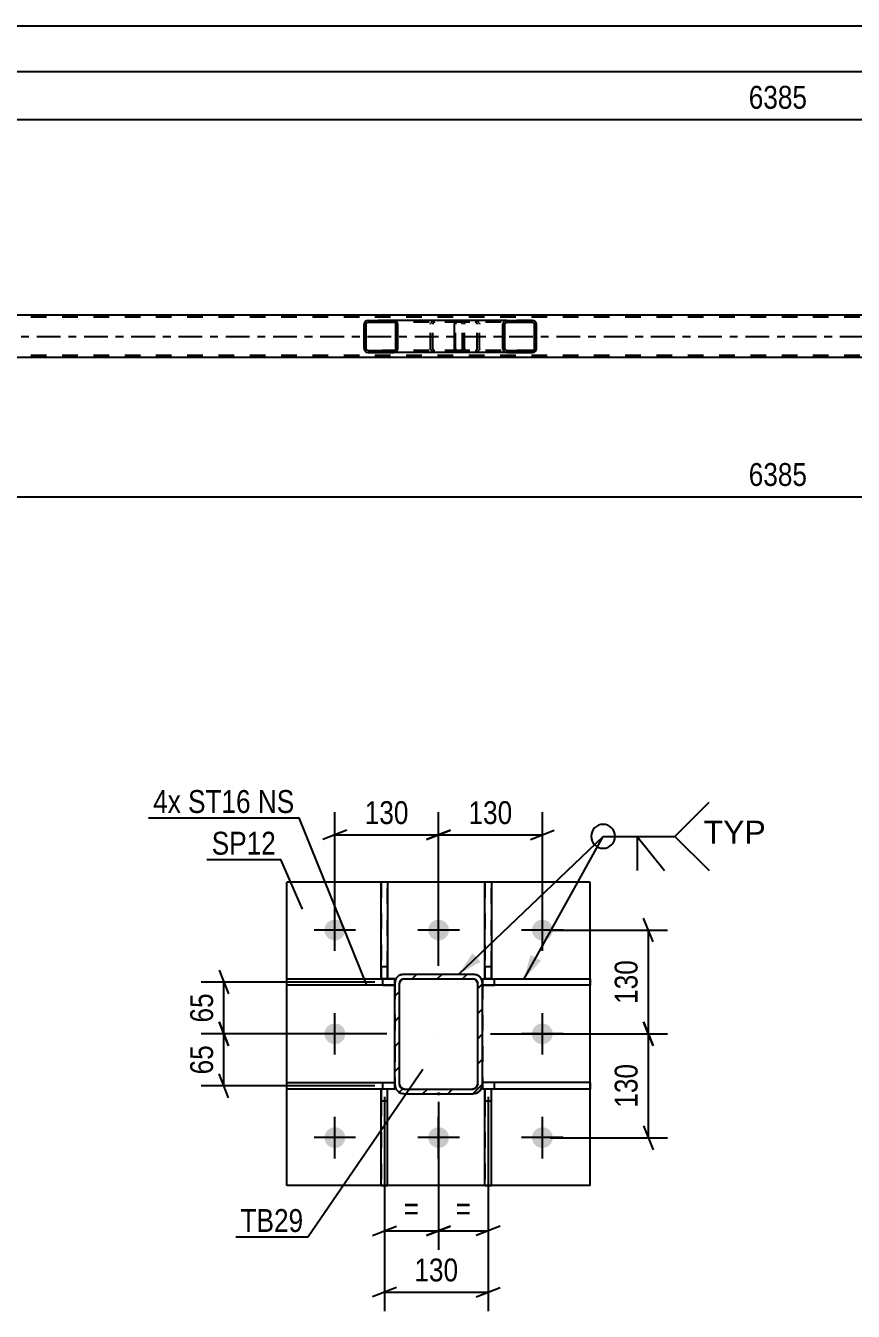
# Model space of a CAD drawing. Header units: millimetres. Extents: x 0 to 841, y 0 to 594.
# Drawn here: x 266.2 to 369.9, y 107.2 to 268.2 of the extents above; entities that cross this region are included whole.
import ezdxf

# ---------------------------------------------------------------- set-up
doc = ezdxf.new("R2010")
doc.units = ezdxf.units.MM
doc.linetypes.add('DXK_LINE_DOT2', pattern=[3.9198, 1.9599, -1.9599])
doc.linetypes.add('DXK_LINE_DOT3', pattern=[5.9187, 2.979, -0.9799, 0.9799, -0.9799])
doc.styles.add('Arial', font='ARIAL.TTF', dxfattribs={"height": 0.2})
doc.styles.add('Arial Narrow', font='ARIALN.TTF', dxfattribs={"height": 0.2})

# ---------------------------------------------------------------- blocks, each defined once
blk = doc.blocks.new('Part-272366397-2436 - 2415')
at = {"color": 2, "linetype": 'Continuous'}
for p, q in [((487.35, 231.92), (237.94, 231.92)), ((754.86, 226.64), (237.94, 226.64))]:
    blk.add_line(p, q, dxfattribs=at)
at = {"color": 7, "linetype": 'DXK_LINE_DOT2'}
for p, q in [((754.86, 231.68), (95.95, 231.68)), ((754.86, 226.88), (95.95, 226.88))]:
    blk.add_line(p, q, dxfattribs=at)
at = {"color": 7, "linetype": 'DXK_LINE_DOT3'}
blk.add_line((95.95, 229.28), (754.86, 229.28), dxfattribs=at)
blk = doc.blocks.new('Part-272366397-2563 - 2415')
at = {"linetype": 'Continuous'}
h = blk.add_hatch(dxfattribs=at)
h.set_pattern_fill('', scale=0.7, style=0, pattern_type=0)
h.set_pattern_definition([(45, (312.803, 230.9796), (-1.57154, 1.57154), [])])
h.paths.add_polyline_path([(312.84, 230.8), (312.8, 230.98), (312.69, 231.14), (312.53, 231.24), (312.33, 231.28), (309.1, 231.28), (308.9, 231.24), (308.73, 231.14), (308.62, 230.98), (308.59, 230.8), (308.59, 227.76), (308.62, 227.57), (308.73, 227.42), (308.9, 227.31), (309.1, 227.28), (312.33, 227.28), (312.53, 227.31), (312.69, 227.42), (312.8, 227.57), (312.84, 227.76)])
h.paths.add_polyline_path([(312.57, 227.66), (312.51, 227.59), (312.43, 227.53), (312.33, 227.52), (309.1, 227.52), (309, 227.53), (308.92, 227.59), (308.86, 227.66), (308.84, 227.76), (308.84, 230.8), (308.86, 230.89), (308.92, 230.97), (309, 231.02), (309.1, 231.04), (312.33, 231.04), (312.43, 231.02), (312.51, 230.97), (312.57, 230.89), (312.59, 230.8), (312.59, 227.76)])
at = {"color": 2, "linetype": 'Continuous'}
for p, q in [((308.62, 230.98), (308.59, 230.8)), ((308.59, 227.76), (308.59, 230.8)), ((308.84, 230.8), (308.86, 230.89)), ((308.84, 227.76), (308.84, 230.8)), ((308.86, 230.89), (308.92, 230.97)), ((309.1, 231.28), (308.9, 231.24)), ((308.92, 230.97), (309, 231.02)), ((309, 231.02), (309.1, 231.04)), ((309.1, 231.28), (312.33, 231.28)), ((309.1, 231.04), (312.33, 231.04)), ((320.2, 231.28), (312.33, 231.28)), ((312.53, 231.24), (312.33, 231.28)), ((312.33, 231.04), (312.43, 231.02)), ((312.43, 231.02), (312.51, 230.97)), ((312.51, 230.97), (312.57, 230.89)), ((312.57, 230.89), (312.59, 230.8)), ((312.59, 227.76), (312.59, 230.8)), ((312.84, 230.8), (312.8, 230.98)), ((312.84, 227.76), (312.84, 230.8)), ((308.59, 227.76), (308.62, 227.57)), ((308.86, 227.66), (308.84, 227.76)), ((308.92, 227.59), (308.86, 227.66)), ((308.9, 227.31), (309.1, 227.28)), ((309, 227.53), (308.92, 227.59)), ((309.1, 227.52), (309, 227.53)), ((309.1, 227.52), (312.33, 227.52)), ((309.1, 227.28), (312.33, 227.28)), ((312.43, 227.53), (312.33, 227.52)), ((312.33, 227.28), (312.53, 227.31)), ((320.2, 227.28), (312.33, 227.28)), ((312.51, 227.59), (312.43, 227.53)), ((312.57, 227.66), (312.51, 227.59)), ((312.59, 227.76), (312.57, 227.66)), ((312.8, 227.57), (312.84, 227.76))]:
    blk.add_line(p, q, dxfattribs=at)
at = {"color": 7, "linetype": 'DXK_LINE_DOT2'}
for p, q in [((312.33, 231.28), (309.1, 231.28)), ((320.68, 231.04), (309.1, 231.04)), ((316.93, 230.8), (316.97, 230.98)), ((316.93, 227.76), (316.93, 230.8)), ((317.21, 230.89), (317.19, 230.8)), ((317.19, 227.76), (317.19, 230.8)), ((317.26, 230.97), (317.21, 230.89)), ((317.25, 231.24), (317.45, 231.28)), ((317.35, 231.02), (317.26, 230.97)), ((317.45, 231.04), (317.35, 231.02)), ((320.68, 231.28), (317.45, 231.28)), ((320.68, 231.28), (320.88, 231.24)), ((320.78, 231.02), (320.68, 231.04)), ((320.86, 230.97), (320.78, 231.02)), ((320.92, 230.89), (320.86, 230.97)), ((320.94, 230.8), (320.92, 230.89)), ((320.94, 227.76), (320.94, 230.8)), ((321.15, 230.98), (321.19, 230.8)), ((321.19, 227.76), (321.19, 230.8)), ((320.68, 227.52), (309.1, 227.52)), ((312.33, 227.28), (309.1, 227.28)), ((316.97, 227.57), (316.93, 227.76)), ((317.19, 227.76), (317.21, 227.66)), ((317.21, 227.66), (317.26, 227.59)), ((317.45, 227.28), (317.25, 227.31)), ((317.26, 227.59), (317.35, 227.53)), ((317.35, 227.53), (317.45, 227.52)), ((320.68, 227.28), (317.45, 227.28)), ((320.68, 227.52), (320.78, 227.53)), ((320.88, 227.31), (320.68, 227.28)), ((320.78, 227.53), (320.86, 227.59)), ((320.86, 227.59), (320.92, 227.66)), ((320.92, 227.66), (320.94, 227.76)), ((321.19, 227.76), (321.15, 227.57))]:
    blk.add_line(p, q, dxfattribs=at)
at = {"color": 2, "linetype": 'Continuous'}
for centre, start, end in [((309.08, 230.78), 110.7583, 155.68), ((312.35, 230.78), 24.32, 69.2417), ((309.08, 227.78), 204.32, 249.2417), ((312.35, 227.78), 290.7583, 335.68)]:
    blk.add_arc(centre, 0.496, start, end, dxfattribs=at)
at = {"color": 7, "linetype": 'DXK_LINE_DOT2'}
for centre, start, end in [((317.43, 230.78), 110.7583, 155.68), ((320.7, 230.78), 24.32, 69.2417), ((317.43, 227.78), 204.32, 249.2417), ((320.7, 227.78), 290.7583, 335.68)]:
    blk.add_arc(centre, 0.496, start, end, dxfattribs=at)
blk = doc.blocks.new('Part-272366397-2595 - 2415')
at = {"linetype": 'Continuous'}
h = blk.add_hatch(dxfattribs=at)
h.set_pattern_fill('', scale=0.7, style=0, pattern_type=0)
h.set_pattern_definition([(45, (330.1481, 230.9796), (-1.57154, 1.57154), [])])
h.paths.add_polyline_path([(330.19, 230.8), (330.15, 230.98), (330.04, 231.14), (329.88, 231.24), (329.68, 231.28), (326.5, 231.28), (326.31, 231.24), (326.14, 231.14), (326.03, 230.98), (326, 230.8), (326, 227.76), (326.03, 227.57), (326.14, 227.42), (326.31, 227.31), (326.5, 227.28), (329.68, 227.28), (329.88, 227.31), (330.04, 227.42), (330.15, 227.57), (330.19, 227.76)])
h.paths.add_polyline_path([(329.92, 227.66), (329.86, 227.59), (329.78, 227.53), (329.68, 227.52), (326.5, 227.52), (326.4, 227.53), (326.32, 227.59), (326.27, 227.66), (326.25, 227.76), (326.25, 230.8), (326.27, 230.89), (326.32, 230.97), (326.4, 231.02), (326.5, 231.04), (329.68, 231.04), (329.78, 231.02), (329.86, 230.97), (329.92, 230.89), (329.94, 230.8), (329.94, 227.76)])
at = {"color": 2, "linetype": 'Continuous'}
for p, q in [((319.93, 230.8), (319.95, 230.98)), ((319.93, 227.76), (319.93, 230.8)), ((319.95, 230.98), (320.01, 231.14)), ((320.01, 231.14), (320.1, 231.24)), ((320.1, 231.24), (320.2, 231.28)), ((326.5, 231.28), (320.2, 231.28)), ((326.03, 230.98), (326, 230.8)), ((326, 227.76), (326, 230.8)), ((326.25, 230.8), (326.27, 230.89)), ((326.25, 227.76), (326.25, 230.8)), ((326.27, 230.89), (326.32, 230.97)), ((326.5, 231.28), (326.31, 231.24)), ((326.32, 230.97), (326.4, 231.02)), ((326.4, 231.02), (326.5, 231.04)), ((326.5, 231.28), (329.68, 231.28)), ((326.5, 231.04), (329.68, 231.04)), ((329.88, 231.24), (329.68, 231.28)), ((329.68, 231.04), (329.78, 231.02)), ((329.78, 231.02), (329.86, 230.97)), ((329.86, 230.97), (329.92, 230.89)), ((329.92, 230.89), (329.94, 230.8)), ((329.94, 227.76), (329.94, 230.8)), ((330.19, 230.8), (330.15, 230.98)), ((330.19, 227.76), (330.19, 230.8)), ((319.95, 227.57), (319.93, 227.76)), ((320.01, 227.42), (319.95, 227.57)), ((320.1, 227.31), (320.01, 227.42)), ((320.2, 227.28), (320.1, 227.31)), ((326.5, 227.28), (320.2, 227.28)), ((326, 227.76), (326.03, 227.57)), ((326.27, 227.66), (326.25, 227.76)), ((326.32, 227.59), (326.27, 227.66)), ((326.31, 227.31), (326.5, 227.28)), ((326.4, 227.53), (326.32, 227.59)), ((326.5, 227.52), (326.4, 227.53)), ((326.5, 227.52), (329.68, 227.52)), ((326.5, 227.28), (329.68, 227.28)), ((329.78, 227.53), (329.68, 227.52)), ((329.68, 227.28), (329.88, 227.31)), ((329.86, 227.59), (329.78, 227.53)), ((329.92, 227.66), (329.86, 227.59)), ((329.94, 227.76), (329.92, 227.66)), ((330.15, 227.57), (330.19, 227.76))]:
    blk.add_line(p, q, dxfattribs=at)
at = {"color": 7, "linetype": 'DXK_LINE_DOT2'}
for p, q in [((320.07, 230.89), (320.06, 230.8)), ((320.06, 227.76), (320.06, 230.8)), ((320.1, 230.97), (320.07, 230.89)), ((320.15, 231.02), (320.1, 230.97)), ((320.2, 231.04), (320.15, 231.02)), ((329.68, 231.04), (320.2, 231.04)), ((321.19, 231.04), (321.19, 231.28)), ((322.53, 231.28), (322.73, 231.24)), ((322.63, 231.02), (322.53, 231.04)), ((322.71, 230.97), (322.63, 231.02)), ((322.77, 230.89), (322.71, 230.97)), ((322.78, 230.8), (322.77, 230.89)), ((322.78, 227.76), (322.78, 230.8)), ((323, 230.98), (323.04, 230.8)), ((323.04, 227.76), (323.04, 230.8)), ((329.68, 231.28), (326.5, 231.28)), ((320.06, 227.76), (320.07, 227.66)), ((320.07, 227.66), (320.1, 227.59)), ((320.1, 227.59), (320.15, 227.53)), ((320.15, 227.53), (320.2, 227.52)), ((329.68, 227.52), (320.2, 227.52)), ((322.53, 227.28), (320.2, 227.28)), ((321.19, 227.28), (321.19, 227.52)), ((322.53, 227.52), (322.63, 227.53)), ((322.73, 227.31), (322.53, 227.28)), ((322.63, 227.53), (322.71, 227.59)), ((322.71, 227.59), (322.77, 227.66)), ((322.77, 227.66), (322.78, 227.76)), ((323.04, 227.76), (323, 227.57)), ((329.68, 227.28), (326.5, 227.28))]:
    blk.add_line(p, q, dxfattribs=at)
for centre, start, end in [((322.55, 230.78), 23.8494, 68.8059), ((322.55, 227.77), 291.1941, 336.1506)]:
    blk.add_arc(centre, 0.492, start, end, dxfattribs=at)
at = {"color": 2, "linetype": 'Continuous'}
for centre, start, end in [((326.48, 230.78), 111.1941, 156.1506), ((329.7, 230.78), 23.8494, 68.8059), ((326.48, 227.77), 203.8494, 248.8059), ((329.7, 227.77), 291.1941, 336.1506)]:
    blk.add_arc(centre, 0.492, start, end, dxfattribs=at)
blk = doc.blocks.new('Part-272366397-2113 - 2063')
at = {"color": 2, "linetype": 'Continuous'}
for p, q in [((323.43, 148.83), (323.43, 148.83)), ((323.43, 148.83), (336.93, 148.83)), ((323.43, 148.83), (323.43, 148.23)), ((336.93, 148.83), (336.93, 148.03)), ((336.93, 148.03), (323.43, 148.03))]:
    blk.add_line(p, q, dxfattribs=at)
at = {"color": 7, "linetype": 'DXK_LINE_DOT2'}
for p, q in [((323.43, 148.83), (323.43, 148.03)), ((323.43, 148.23), (323.43, 148.03)), ((324.93, 148.03), (324.93, 148.83)), ((323.43, 148.03), (324.93, 148.03))]:
    blk.add_line(p, q, dxfattribs=at)
blk = doc.blocks.new('Part-272366397-2131 - 2063')
at = {"color": 2, "linetype": 'Continuous'}
for p, q in [((298.93, 148.03), (298.93, 148.83)), ((298.93, 148.83), (312.43, 148.83)), ((312.43, 148.83), (312.43, 148.83)), ((312.43, 148.83), (312.43, 148.23)), ((312.43, 148.03), (298.93, 148.03))]:
    blk.add_line(p, q, dxfattribs=at)
at = {"color": 7, "linetype": 'DXK_LINE_DOT2'}
for p, q in [((310.93, 148.03), (310.93, 148.83)), ((312.43, 148.83), (310.93, 148.83)), ((312.43, 148.03), (312.43, 148.83)), ((312.43, 148.23), (312.43, 148.03)), ((310.93, 148.03), (312.43, 148.03))]:
    blk.add_line(p, q, dxfattribs=at)
blk = doc.blocks.new('Bolt-272366397-2075 - 2063')
at = {"linetype": 'Continuous'}
for points in [[(303.63, 154.94, -1), (306.23, 154.94, -1)], [(316.63, 154.94, -1), (319.23, 154.94, -1)], [(329.63, 154.94, -1), (332.23, 154.94, -1)], [(303.63, 141.94, -1), (306.23, 141.94, -1)], [(329.63, 141.94, -1), (332.23, 141.94, -1)], [(303.63, 128.94, -1), (306.23, 128.94, -1)], [(316.63, 128.94, -1), (319.23, 128.94, -1)], [(329.63, 128.94, -1), (332.23, 128.94, -1)]]:
    blk.add_hatch(color=1, dxfattribs=at).paths.add_polyline_path(points)
at = {"color": 1, "linetype": 'Continuous'}
for p, q in [((304.93, 152.34), (304.93, 157.54)), ((317.93, 152.34), (317.93, 157.54)), ((330.93, 152.34), (330.93, 157.54)), ((307.53, 154.94), (302.33, 154.94)), ((320.53, 154.94), (315.33, 154.94)), ((333.53, 154.94), (328.33, 154.94)), ((304.93, 139.34), (304.93, 144.54)), ((330.93, 139.34), (330.93, 144.54)), ((307.53, 141.94), (302.33, 141.94)), ((333.53, 141.94), (328.33, 141.94)), ((304.93, 126.34), (304.93, 131.54)), ((317.93, 126.34), (317.93, 131.54)), ((330.93, 126.34), (330.93, 131.54)), ((307.53, 128.94), (302.33, 128.94)), ((320.53, 128.94), (315.33, 128.94)), ((333.53, 128.94), (328.33, 128.94))]:
    blk.add_line(p, q, dxfattribs=at)
blk = doc.blocks.new('Part-272366397-2126 - 2063')
at = {"color": 2, "linetype": 'Continuous'}
for p, q in [((298.93, 135.03), (298.93, 135.83)), ((298.93, 135.83), (312.43, 135.83)), ((312.43, 135.64), (312.43, 135.03)), ((310.74, 135.03), (298.93, 135.03)), ((312.43, 135.03), (311.54, 135.03)), ((312.43, 135.03), (312.43, 135.03))]:
    blk.add_line(p, q, dxfattribs=at)
at = {"color": 7, "linetype": 'DXK_LINE_DOT2'}
for p, q in [((310.93, 135.03), (310.93, 135.83)), ((310.93, 135.83), (312.43, 135.83)), ((312.43, 135.03), (312.43, 135.83)), ((312.43, 135.83), (312.43, 135.64)), ((311.54, 135.03), (310.74, 135.03))]:
    blk.add_line(p, q, dxfattribs=at)
blk = doc.blocks.new('Part-272366397-2094 - 2063')
at = {"color": 2, "linetype": 'Continuous'}
for p, q in [((324.54, 160.93), (323.74, 160.93)), ((323.74, 148.84), (323.74, 160.93)), ((324.54, 160.93), (324.54, 148.84)), ((324.54, 148.84), (323.74, 148.84)), ((324.54, 148.84), (324.54, 148.84))]:
    blk.add_line(p, q, dxfattribs=at)
at = {"color": 7, "linetype": 'DXK_LINE_DOT2'}
for p, q in [((323.74, 160.93), (323.74, 150.34)), ((324.54, 150.34), (324.54, 160.93)), ((324.54, 150.34), (323.74, 150.34)), ((323.74, 150.34), (323.74, 148.84)), ((324.54, 148.84), (324.54, 150.34))]:
    blk.add_line(p, q, dxfattribs=at)
blk = doc.blocks.new('Part-272366397-2132 - 2063')
at = {"color": 2, "linetype": 'Continuous'}
for p, q in [((323.74, 135.04), (323.74, 135.04)), ((323.74, 122.93), (323.74, 135.04)), ((323.74, 135.04), (324.54, 135.04)), ((324.54, 122.93), (324.54, 135.04)), ((323.74, 122.93), (324.54, 122.93))]:
    blk.add_line(p, q, dxfattribs=at)
at = {"color": 7, "linetype": 'DXK_LINE_DOT2'}
for p, q in [((323.74, 135.04), (323.74, 133.54)), ((323.74, 135.04), (323.74, 135.04)), ((324.54, 133.54), (324.54, 135.04)), ((323.74, 133.54), (323.74, 122.93)), ((323.74, 133.54), (324.54, 133.54)), ((324.54, 122.93), (324.54, 133.54))]:
    blk.add_line(p, q, dxfattribs=at)
blk = doc.blocks.new('Part-272366397-2146 - 2063')
at = {"color": 2, "linetype": 'Continuous'}
for p, q in [((311.54, 160.93), (310.74, 160.93)), ((310.74, 148.84), (310.74, 160.93)), ((311.54, 160.93), (311.54, 148.84)), ((311.54, 148.84), (310.74, 148.84)), ((311.54, 148.84), (311.54, 148.84))]:
    blk.add_line(p, q, dxfattribs=at)
at = {"color": 7, "linetype": 'DXK_LINE_DOT2'}
for p, q in [((310.74, 160.93), (310.74, 150.34)), ((311.54, 150.34), (311.54, 160.93)), ((311.54, 150.34), (310.74, 150.34)), ((310.74, 150.34), (310.74, 148.84)), ((311.54, 148.84), (311.54, 150.34))]:
    blk.add_line(p, q, dxfattribs=at)
blk = doc.blocks.new('Part-272366397-2163 - 2063')
at = {"linetype": 'Continuous'}
h = blk.add_hatch(dxfattribs=at)
h.set_pattern_fill('', scale=0.7, style=0, pattern_type=0)
h.set_pattern_definition([(45, (323.4261, 135.635), (-1.57154, 1.57154), [])])
h.paths.add_polyline_path([(323.33, 135.18), (323.43, 135.63), (323.43, 148.23), (323.33, 148.69), (323.07, 149.08), (322.69, 149.34), (322.23, 149.43), (313.63, 149.43), (313.17, 149.34), (312.78, 149.08), (312.52, 148.69), (312.43, 148.23), (312.43, 135.63), (312.52, 135.18), (312.78, 134.79), (313.17, 134.53), (313.63, 134.43), (322.23, 134.43), (322.69, 134.53), (323.07, 134.79)])
h.paths.add_polyline_path([(322.46, 135.08), (322.23, 135.03), (313.63, 135.03), (313.4, 135.08), (313.2, 135.21), (313.07, 135.41), (313.03, 135.63), (313.03, 148.23), (313.07, 148.46), (313.2, 148.66), (313.4, 148.79), (313.63, 148.83), (322.23, 148.83), (322.46, 148.79), (322.65, 148.66), (322.78, 148.46), (322.83, 148.23), (322.83, 135.63), (322.78, 135.41), (322.65, 135.21)])
blk.add_hatch(color=30, dxfattribs=at).paths.add_polyline_path([(317.93, 134.34, -1), (317.93, 134.54, -1)])
at = {"color": 7, "linetype": 'DXK_LINE_DOT2'}
for p, q in [((312.43, 148.23), (312.52, 148.69)), ((312.43, 148.23), (312.43, 135.63)), ((313.07, 148.46), (313.03, 148.23)), ((313.03, 135.63), (313.03, 148.23)), ((313.2, 148.66), (313.07, 148.46)), ((313.17, 149.34), (313.63, 149.43)), ((313.4, 148.79), (313.2, 148.66)), ((313.63, 148.83), (313.4, 148.79)), ((313.63, 149.43), (322.23, 149.43)), ((313.63, 148.83), (322.23, 148.83)), ((322.23, 149.43), (322.69, 149.34)), ((322.46, 148.79), (322.23, 148.83)), ((322.65, 148.66), (322.46, 148.79)), ((322.78, 148.46), (322.65, 148.66)), ((322.83, 148.23), (322.78, 148.46)), ((322.83, 135.63), (322.83, 148.23)), ((323.33, 148.69), (323.43, 148.23)), ((323.43, 148.23), (323.43, 135.63)), ((312.52, 135.18), (312.43, 135.63)), ((313.03, 135.63), (313.07, 135.41)), ((313.07, 135.41), (313.2, 135.21)), ((322.65, 135.21), (322.78, 135.41)), ((322.78, 135.41), (322.83, 135.63)), ((323.43, 135.63), (323.33, 135.18)), ((313.63, 134.43), (313.17, 134.53)), ((313.2, 135.21), (313.4, 135.08)), ((313.4, 135.08), (313.63, 135.03)), ((313.63, 135.03), (322.23, 135.03)), ((313.63, 134.43), (322.23, 134.43)), ((322.23, 135.03), (322.46, 135.08)), ((322.69, 134.53), (322.23, 134.43)), ((322.46, 135.08), (322.65, 135.21))]:
    blk.add_line(p, q, dxfattribs=at)
at = {"color": 2, "linetype": 'Continuous'}
for p, q in [((312.52, 148.69), (312.43, 148.23)), ((312.43, 148.23), (312.43, 148.23)), ((312.43, 135.63), (312.43, 148.23)), ((313.03, 148.23), (313.07, 148.46)), ((313.03, 148.23), (313.03, 148.23)), ((313.03, 135.63), (313.03, 148.23)), ((313.07, 148.46), (313.2, 148.66)), ((313.63, 149.43), (313.17, 149.34)), ((313.2, 148.66), (313.4, 148.79)), ((313.4, 148.79), (313.63, 148.83)), ((313.63, 149.43), (313.63, 149.43)), ((313.63, 149.43), (322.23, 149.43)), ((313.63, 148.83), (313.63, 148.83)), ((313.63, 148.83), (322.23, 148.83)), ((322.23, 149.43), (322.23, 149.43)), ((322.69, 149.34), (322.23, 149.43)), ((322.23, 148.83), (322.23, 148.83)), ((322.23, 148.83), (322.46, 148.79)), ((322.46, 148.79), (322.65, 148.66)), ((322.65, 148.66), (322.78, 148.46)), ((322.78, 148.46), (322.83, 148.23)), ((322.83, 148.23), (322.83, 148.23)), ((322.83, 135.63), (322.83, 148.23)), ((323.43, 148.23), (323.33, 148.69)), ((323.43, 148.23), (323.43, 148.23)), ((323.43, 135.63), (323.43, 148.23)), ((312.43, 135.63), (312.43, 135.63)), ((312.43, 135.63), (312.52, 135.18)), ((313.03, 135.63), (313.03, 135.63)), ((313.07, 135.41), (313.03, 135.63)), ((313.2, 135.21), (313.07, 135.41)), ((322.78, 135.41), (322.65, 135.21)), ((322.83, 135.63), (322.78, 135.41)), ((322.83, 135.63), (322.83, 135.63)), ((323.33, 135.18), (323.43, 135.63)), ((323.43, 135.63), (323.43, 135.63)), ((313.17, 134.53), (313.63, 134.43)), ((313.4, 135.08), (313.2, 135.21)), ((313.63, 135.03), (313.4, 135.08)), ((313.63, 135.03), (313.63, 135.03)), ((313.63, 135.03), (322.23, 135.03)), ((313.63, 134.43), (313.63, 134.43)), ((313.63, 134.43), (322.23, 134.43)), ((322.46, 135.08), (322.23, 135.03)), ((322.23, 135.03), (322.23, 135.03)), ((322.23, 134.43), (322.69, 134.53)), ((322.23, 134.43), (322.23, 134.43)), ((322.65, 135.21), (322.46, 135.08))]:
    blk.add_line(p, q, dxfattribs=at)
at = {"color": 7, "linetype": 'DXK_LINE_DOT3'}
blk.add_line((317.93, 141.94), (317.93, 141.94), dxfattribs=at)
at = {"color": 30, "linetype": 'DXK_LINE_DOT3'}
blk.add_line((317.93, 134.43), (317.93, 134.43), dxfattribs=at)
at = {"color": 30, "linetype": 'Continuous'}
blk.add_circle((317.93, 134.43), 0.1, dxfattribs=at)
at = {"color": 7, "linetype": 'DXK_LINE_DOT2'}
for centre, start, end in [((313.63, 148.23), 112.5, 157.5), ((322.23, 148.23), 22.5, 67.5), ((313.63, 135.63), 202.5, 247.5), ((322.23, 135.63), 292.5, 337.5)]:
    blk.add_arc(centre, 1.2, start, end, dxfattribs=at)
at = {"color": 2, "linetype": 'Continuous'}
for centre, start, end in [((313.63, 148.23), 112.5, 157.5), ((322.23, 148.23), 22.5, 67.5), ((313.63, 135.63), 202.5, 247.5), ((322.23, 135.63), 292.5, 337.5)]:
    blk.add_arc(centre, 1.2, start, end, dxfattribs=at)
blk = doc.blocks.new('Part-272366397-2173 - 2063')
at = {"color": 2, "linetype": 'Continuous'}
for p, q in [((310.74, 135.04), (310.74, 135.04)), ((310.74, 122.93), (310.74, 135.04)), ((310.74, 135.04), (311.54, 135.04)), ((311.54, 122.93), (311.54, 135.04)), ((310.74, 122.93), (311.54, 122.93))]:
    blk.add_line(p, q, dxfattribs=at)
at = {"color": 7, "linetype": 'DXK_LINE_DOT2'}
for p, q in [((310.74, 135.04), (310.74, 133.54)), ((310.74, 135.04), (310.74, 135.04)), ((311.54, 133.54), (311.54, 135.04)), ((310.74, 133.54), (310.74, 122.93)), ((310.74, 133.54), (311.54, 133.54)), ((311.54, 122.93), (311.54, 133.54))]:
    blk.add_line(p, q, dxfattribs=at)
blk = doc.blocks.new('Part-272366397-2186 - 2063')
at = {"color": 2, "linetype": 'Continuous'}
for p, q in [((298.93, 122.94), (298.93, 160.94)), ((336.93, 160.94), (298.93, 160.94)), ((336.93, 122.94), (336.93, 160.94)), ((336.93, 122.94), (298.93, 122.94))]:
    blk.add_line(p, q, dxfattribs=at)
blk = doc.blocks.new('Part-272366397-2191 - 2063')
at = {"color": 2, "linetype": 'Continuous'}
for p, q in [((336.93, 135.83), (323.43, 135.83)), ((323.43, 135.64), (323.43, 135.03)), ((336.93, 135.83), (336.93, 135.03)), ((323.43, 135.03), (323.43, 135.03)), ((323.74, 135.03), (323.43, 135.03)), ((336.93, 135.03), (324.54, 135.03))]:
    blk.add_line(p, q, dxfattribs=at)
at = {"color": 7, "linetype": 'DXK_LINE_DOT2'}
for p, q in [((324.93, 135.83), (323.43, 135.83)), ((323.43, 135.83), (323.43, 135.03)), ((323.43, 135.83), (323.43, 135.64)), ((324.93, 135.03), (324.93, 135.83)), ((324.54, 135.03), (323.74, 135.03))]:
    blk.add_line(p, q, dxfattribs=at)
blk = doc.blocks.new('StraightDimension-272366397-2657 - 2415')
at = {"color": 7, "linetype": 'Continuous'}
blk.add_line((87.33, 262.43), (763.48, 262.43), dxfattribs=at)
blk = doc.blocks.new('StraightDimension-272366397-2695 - 2415')
at = {"color": 7, "linetype": 'Continuous'}
for p, q in [((232.74, 217.24), (232.74, 200.59)), ((488.15, 217.23), (488.15, 198.76)), ((234.24, 209.8), (231.24, 208.6)), ((486.65, 208.6), (489.65, 209.8)), ((232.74, 209.2), (488.15, 209.2))]:
    blk.add_line(p, q, dxfattribs=at)
at = {"color": 0}
blk.add_wipeout([(364.7, 209.95), (364.7, 214.15), (356.19, 214.15), (356.19, 209.95)], dxfattribs=at)
at = {"color": 0, "linetype": 'Continuous'}
blk.add_wipeout([(487.55, 208.5), (483.35, 208.5), (483.35, 198.16), (487.55, 198.16)], dxfattribs=at)
at = {"color": 3, "style": 'Arial Narrow'}
blk.add_text('6385', height=2.863, dxfattribs=at).set_placement((356.79, 210.55))
at = {"color": 3, "linetype": 'Continuous', "style": 'Arial Narrow'}
blk.add_text('10174', height=2.863, rotation=90.0002, dxfattribs=at).set_placement((486.95, 198.76))
blk = doc.blocks.new('StraightDimension-272366397-2715 - 2415')
at = {"color": 7, "linetype": 'Continuous'}
blk.add_line((86.69, 268.18), (764.12, 268.18), dxfattribs=at)
blk = doc.blocks.new('StraightDimension-272366397-2743 - 2415')
at = {"color": 7, "linetype": 'Continuous'}
for p, q in [((232.74, 241.32), (232.74, 259.29)), ((488.15, 241.32), (488.15, 259.29)), ((234.24, 257.04), (231.24, 255.84)), ((232.74, 256.44), (488.15, 256.44)), ((486.65, 255.84), (489.65, 257.04))]:
    blk.add_line(p, q, dxfattribs=at)
at = {"color": 0}
blk.add_wipeout([(364.7, 257.19), (364.7, 261.39), (356.19, 261.39), (356.19, 257.19)], dxfattribs=at)
at = {"color": 3, "style": 'Arial Narrow'}
blk.add_text('6385', height=2.863, dxfattribs=at).set_placement((356.79, 257.79))
blk = doc.blocks.new('StraightDimension-272366397-2325 - 2063')
at = {"color": 7, "linetype": 'Continuous'}
for p, q in [((324.14, 134.04), (324.14, 114.87)), ((317.93, 133.44), (317.93, 114.87)), ((316.43, 116.67), (319.43, 117.87)), ((325.64, 117.87), (322.64, 116.67)), ((317.93, 117.27), (324.14, 117.27))]:
    blk.add_line(p, q, dxfattribs=at)
at = {"color": 0}
blk.add_wipeout([(322.59, 118.02), (322.59, 122.22), (319.47, 122.22), (319.47, 118.02)], dxfattribs=at)
at = {"color": 3, "style": 'Arial Narrow'}
blk.add_text('=', height=2.86, dxfattribs=at).set_placement((320.07, 118.62))
blk = doc.blocks.new('StraightDimension-272366397-17519 - 2063')
at = {"color": 7, "linetype": 'Continuous'}
for p, q in [((290.42, 143.43), (291.62, 140.43)), ((311.43, 141.93), (288.17, 141.93)), ((291.02, 135.43), (291.02, 141.93)), ((291.62, 133.93), (290.42, 136.93)), ((309.93, 135.43), (288.17, 135.43))]:
    blk.add_line(p, q, dxfattribs=at)
at = {"color": 0}
blk.add_wipeout([(290.27, 141.11), (286.07, 141.11), (286.07, 136.26), (290.27, 136.26)], dxfattribs=at)
at = {"color": 3, "style": 'Arial Narrow'}
blk.add_text('65', height=2.863, rotation=90.0002, dxfattribs=at).set_placement((289.67, 136.86))
blk = doc.blocks.new('StraightDimension-272366397-2340 - 2063')
at = {"color": 7, "linetype": 'Continuous'}
for p, q in [((311.14, 134.04), (311.14, 114.87)), ((317.93, 133.44), (317.93, 114.87)), ((309.64, 116.67), (312.64, 117.87)), ((319.43, 117.87), (316.43, 116.67)), ((311.14, 117.27), (317.93, 117.27))]:
    blk.add_line(p, q, dxfattribs=at)
at = {"color": 0}
blk.add_wipeout([(316.09, 118.02), (316.09, 122.22), (312.97, 122.22), (312.97, 118.02)], dxfattribs=at)
at = {"color": 3, "style": 'Arial Narrow'}
blk.add_text('=', height=2.86, dxfattribs=at).set_placement((313.57, 118.62))
blk = doc.blocks.new('StraightDimension-272366397-2272 - 2063')
at = {"color": 7, "linetype": 'Continuous'}
for p, q in [((344.81, 140.43), (343.61, 143.43)), ((324.43, 141.93), (346.61, 141.93)), ((344.21, 128.93), (344.21, 141.93)), ((343.61, 130.43), (344.81, 127.43)), ((331.93, 128.93), (346.61, 128.93))]:
    blk.add_line(p, q, dxfattribs=at)
at = {"color": 0}
blk.add_wipeout([(343.46, 138.78), (339.26, 138.78), (339.26, 132.09), (343.46, 132.09)], dxfattribs=at)
at = {"color": 3, "style": 'Arial Narrow'}
blk.add_text('130', height=2.863, rotation=90.0002, dxfattribs=at).set_placement((342.86, 132.69))
blk = doc.blocks.new('StraightDimension-272366397-17518 - 2063')
at = {"color": 7, "linetype": 'Continuous'}
for p, q in [((290.42, 149.93), (291.62, 146.93)), ((309.93, 148.43), (288.17, 148.43)), ((291.02, 141.93), (291.02, 148.43)), ((291.62, 140.43), (290.42, 143.43)), ((311.43, 141.93), (288.17, 141.93))]:
    blk.add_line(p, q, dxfattribs=at)
at = {"color": 0}
blk.add_wipeout([(290.27, 147.61), (286.07, 147.61), (286.07, 142.76), (290.27, 142.76)], dxfattribs=at)
at = {"color": 3, "style": 'Arial Narrow'}
blk.add_text('65', height=2.863, rotation=90.0002, dxfattribs=at).set_placement((289.67, 143.36))
blk = doc.blocks.new('StraightDimension-272366397-2282 - 2063')
at = {"color": 7, "linetype": 'Continuous'}
for p, q in [((344.81, 153.44), (343.61, 156.44)), ((331.93, 154.94), (346.61, 154.94)), ((344.21, 141.93), (344.21, 154.94)), ((343.61, 143.43), (344.81, 140.43)), ((324.43, 141.93), (346.61, 141.93))]:
    blk.add_line(p, q, dxfattribs=at)
at = {"color": 0}
blk.add_wipeout([(343.46, 151.78), (339.26, 151.78), (339.26, 145.09), (343.46, 145.09)], dxfattribs=at)
at = {"color": 3, "style": 'Arial Narrow'}
blk.add_text('130', height=2.863, rotation=90.0002, dxfattribs=at).set_placement((342.86, 145.69))
blk = doc.blocks.new('StraightDimension-272366397-2306 - 2063')
at = {"color": 7, "linetype": 'Continuous'}
for p, q in [((304.93, 155.94), (304.93, 169.71)), ((317.93, 150.44), (317.93, 169.71)), ((306.43, 167.46), (303.43, 166.26)), ((316.43, 166.26), (319.43, 167.46)), ((304.93, 166.86), (317.93, 166.86))]:
    blk.add_line(p, q, dxfattribs=at)
at = {"color": 0}
blk.add_wipeout([(314.77, 167.61), (314.77, 171.81), (308.08, 171.81), (308.08, 167.61)], dxfattribs=at)
at = {"color": 3, "style": 'Arial Narrow'}
blk.add_text('130', height=2.863, dxfattribs=at).set_placement((308.68, 168.21))
blk = doc.blocks.new('StraightDimension-272366397-2315 - 2063')
at = {"color": 7, "linetype": 'Continuous'}
for p, q in [((317.93, 150.44), (317.93, 169.71)), ((330.93, 155.94), (330.93, 169.71)), ((319.43, 167.46), (316.43, 166.26)), ((329.43, 166.26), (332.43, 167.46)), ((317.93, 166.86), (330.93, 166.86))]:
    blk.add_line(p, q, dxfattribs=at)
at = {"color": 0}
blk.add_wipeout([(327.77, 167.61), (327.77, 171.81), (321.08, 171.81), (321.08, 167.61)], dxfattribs=at)
at = {"color": 3, "style": 'Arial Narrow'}
blk.add_text('130', height=2.863, dxfattribs=at).set_placement((321.68, 168.21))
blk = doc.blocks.new('StraightDimension-272366397-18019 - 2063')
at = {"color": 7, "linetype": 'Continuous'}
for p, q in [((311.14, 132.54), (311.14, 107.19)), ((324.14, 132.54), (324.14, 107.19)), ((312.64, 110.19), (309.64, 108.99)), ((311.14, 109.59), (324.14, 109.59)), ((322.64, 108.99), (325.64, 110.19))]:
    blk.add_line(p, q, dxfattribs=at)
at = {"color": 0}
blk.add_wipeout([(320.98, 110.34), (320.98, 114.54), (314.3, 114.54), (314.3, 110.34)], dxfattribs=at)
at = {"color": 3, "style": 'Arial Narrow'}
blk.add_text('130', height=2.863, dxfattribs=at).set_placement((314.9, 110.94))
blk = doc.blocks.new('Mark-272366397-2159 - 2063')
at = {"color": 0}
blk.add_wipeout([(300.97, 117.13), (300.97, 120.13), (293.12, 120.13), (293.12, 117.13)], dxfattribs=at)
blk.add_wipeout([(300.97, 117.13), (300.97, 120.13), (293.12, 120.13), (293.12, 117.13)], dxfattribs=at)
at = {"color": 30, "linetype": 'Continuous'}
for p in [(315.94, 137.46), (292.52, 116.53)]:
    blk.add_line(p, (301.57, 116.53), dxfattribs=at)
at = {"color": 3, "style": 'Arial Narrow'}
blk.add_text('TB29', height=2.863, dxfattribs=at).set_placement((293.12, 117.13))
blk = doc.blocks.new('Mark-272366397-2182 - 2063')
at = {"color": 0}
blk.add_wipeout([(297.55, 164.38), (297.55, 167.38), (289.51, 167.38), (289.51, 164.38)], dxfattribs=at)
blk.add_wipeout([(297.55, 164.38), (297.55, 167.38), (289.51, 167.38), (289.51, 164.38)], dxfattribs=at)
at = {"color": 30, "linetype": 'Continuous'}
for p in [(288.91, 163.78), (300.87, 157.57)]:
    blk.add_line(p, (298.15, 163.78), dxfattribs=at)
at = {"color": 3, "style": 'Arial Narrow'}
blk.add_text('SP12', height=2.863, dxfattribs=at).set_placement((289.51, 164.38))
blk = doc.blocks.new('WeldMark-272366397-2355 - 2063')
at = {"linetype": 'Continuous'}
for points in [[(323.2, 150.97), (320.52, 149.44), (322.17, 152.05)], [(330.76, 151.09), (328.65, 148.83), (329.45, 151.82)]]:
    blk.add_hatch(color=30, dxfattribs=at).paths.add_polyline_path(points)
at = {"color": 30, "linetype": 'Continuous'}
for p, q in [((320.52, 149.44), (338.54, 166.67)), ((328.65, 148.83), (338.54, 166.67)), ((338.54, 166.67), (347.54, 166.67))]:
    blk.add_line(p, q, dxfattribs=at)
at = {"color": 3, "linetype": 'Continuous'}
for q in [(346.25, 162.38), (342.82, 162.38)]:
    blk.add_line((342.82, 166.67), q, dxfattribs=at)
for start, end in [(90, 270), (270, 90)]:
    blk.add_arc((338.54, 166.67), 1.5, start, end, dxfattribs=at)
at = {"color": 0, "linetype": 'Continuous'}
blk.add_wipeout([(358.91, 165.77), (358.91, 168.77), (351.14, 168.77), (351.14, 165.77)], dxfattribs=at)
blk.add_wipeout([(358.91, 165.77), (358.91, 168.77), (351.14, 168.77), (351.14, 165.77)], dxfattribs=at)
at = {"color": 3, "linetype": 'Continuous'}
for q in [(351.82, 170.95), (351.82, 162.38)]:
    blk.add_line((347.54, 166.67), q, dxfattribs=at)
at = {"color": 3, "linetype": 'Continuous', "style": 'Arial'}
blk.add_text('TYP', height=2.865, dxfattribs=at).set_placement((351.14, 165.77))
blk = doc.blocks.new('MarkSet-272366397-2404 - 2063')
at = {"color": 0}
for points in [[(285.64, 169.6), (285.64, 172.6), (282.17, 172.6), (282.17, 169.6)], [(294.39, 169.6), (294.39, 172.6), (286.54, 172.6), (286.54, 169.6)], [(299.86, 169.6), (299.86, 172.6), (295.29, 172.6), (295.29, 169.6)]]:
    blk.add_wipeout(points, dxfattribs=at)
for points in [[(285.64, 169.6), (285.64, 172.6), (282.17, 172.6), (282.17, 169.6)], [(294.39, 169.6), (294.39, 172.6), (286.54, 172.6), (286.54, 169.6)], [(299.86, 169.6), (299.86, 172.6), (295.29, 172.6), (295.29, 169.6)]]:
    blk.add_wipeout(points, dxfattribs=at)
at = {"color": 30, "linetype": 'Continuous'}
for p in [(281.57, 169), (308.95, 148.03)]:
    blk.add_line(p, (300.46, 169), dxfattribs=at)
at = {"color": 3, "style": 'Arial Narrow'}
for s, p in [('4x', (282.17, 169.6)), ('ST16', (286.54, 169.6)), ('NS', (295.29, 169.6))]:
    blk.add_text(s, height=2.863, dxfattribs=at).set_placement(p)

msp = doc.modelspace()

# ---------------------------------------------------------------- block references
for name in ['StraightDimension-272366397-2657 - 2415', 'Part-272366397-2436 - 2415', 'Part-272366397-2563 - 2415', 'Part-272366397-2595 - 2415', 'StraightDimension-272366397-2695 - 2415', 'Part-272366397-2186 - 2063', 'Part-272366397-2146 - 2063', 'Part-272366397-2094 - 2063', 'Bolt-272366397-2075 - 2063', 'Part-272366397-2131 - 2063', 'Part-272366397-2163 - 2063', 'Part-272366397-2113 - 2063', 'Part-272366397-2126 - 2063', 'Part-272366397-2191 - 2063', 'Part-272366397-2173 - 2063', 'Part-272366397-2132 - 2063']:
    msp.add_blockref(name, (0, 0))

# ---------------------------------------------------------------- next in the draw order: block references
for name in ['StraightDimension-272366397-2715 - 2415', 'Mark-272366397-2182 - 2063', 'StraightDimension-272366397-17519 - 2063', 'StraightDimension-272366397-2325 - 2063']:
    msp.add_blockref(name, (0, 0))

# ---------------------------------------------------------------- next in the draw order: block references
for name in ['StraightDimension-272366397-2743 - 2415', 'StraightDimension-272366397-17518 - 2063', 'StraightDimension-272366397-2272 - 2063', 'StraightDimension-272366397-2340 - 2063']:
    msp.add_blockref(name, (0, 0))

# ---------------------------------------------------------------- next in the draw order: block references
for name in ['StraightDimension-272366397-2306 - 2063', 'StraightDimension-272366397-2282 - 2063', 'StraightDimension-272366397-18019 - 2063']:
    msp.add_blockref(name, (0, 0))

# ---------------------------------------------------------------- next in the draw order: block references
for name in ['MarkSet-272366397-2404 - 2063', 'StraightDimension-272366397-2315 - 2063', 'Mark-272366397-2159 - 2063']:
    msp.add_blockref(name, (0, 0))

# ---------------------------------------------------------------- next in the draw order: block references
msp.add_blockref('WeldMark-272366397-2355 - 2063', (0, 0))

doc.saveas('drawing.dxf')
